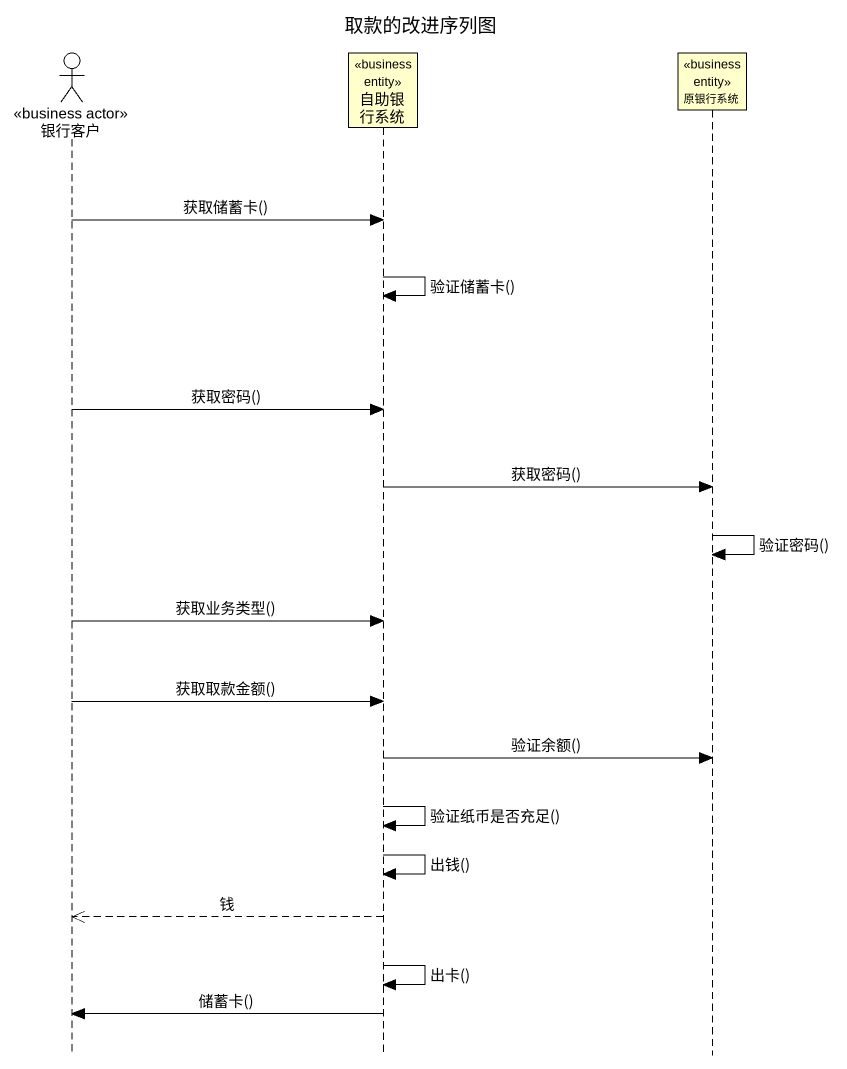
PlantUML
@startuml
title 取款的改进序列图
hide footbox
actor 银行客户 <<business actor>>
participant 自助银行系统 <<business entity>>
participant 原银行系统 <<business entity>>

银行客户 -> 自助银行系统 : 获取储蓄卡()
自助银行系统 -> 自助银行系统 : 验证储蓄卡()
银行客户 -> 自助银行系统 : 获取密码()
自助银行系统 -> 原银行系统 : 获取密码()
原银行系统 -> 原银行系统 : 验证密码()
银行客户 -> 自助银行系统 : 获取业务类型()
银行客户 -> 自助银行系统 : 获取取款金额()
自助银行系统 -> 原银行系统 : 验证余额()
自助银行系统 -> 自助银行系统 : 验证纸币是否充足()
自助银行系统 -> 自助银行系统 : 出钱()
自助银行系统 -->> 银行客户 : 钱
自助银行系统 -> 自助银行系统 : 出卡()
自助银行系统 -> 银行客户 : 储蓄卡()
@enduml
